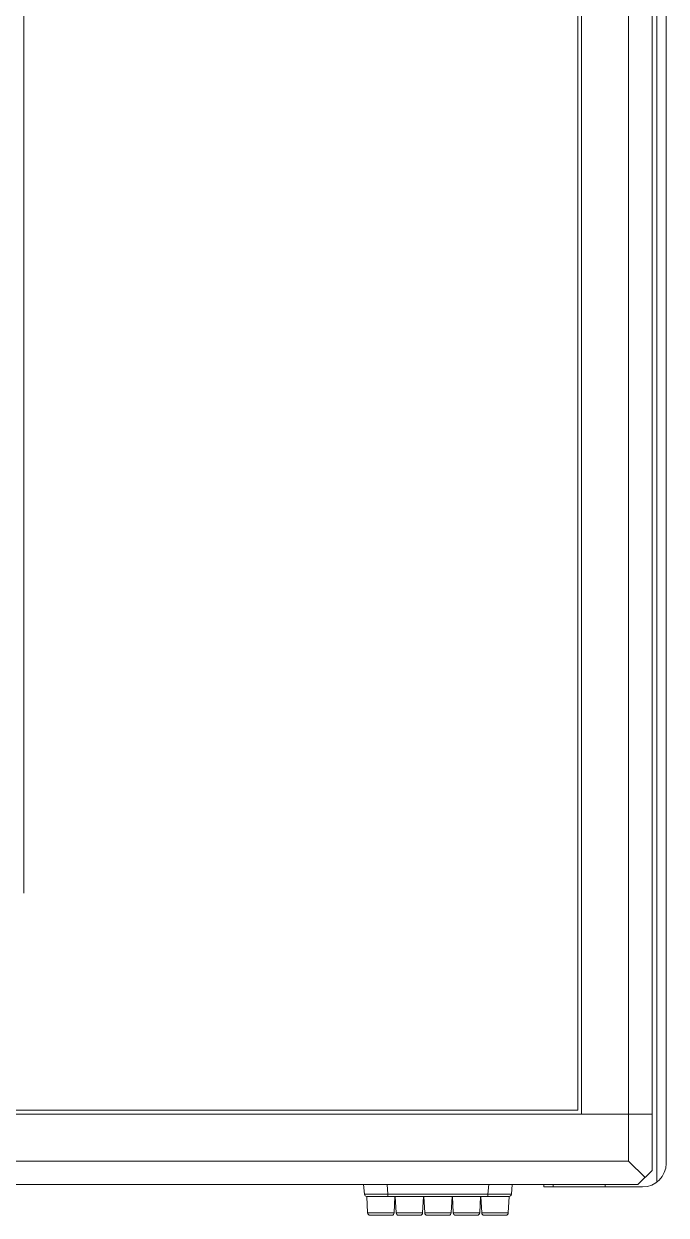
# Model space of a CAD drawing. Header units: millimetres. Extents: x 0 to 9253, y 0 to 2730.
# Drawn here: x 2907.2 to 3043.7, y 1055.9 to 1309.2 of the extents above; entities that cross this region are included whole.
import ezdxf

# ---------------------------------------------------------------- set-up
doc = ezdxf.new("R2010")
doc.units = ezdxf.units.MM
doc.layers.get('0').update_dxf_attribs({"lineweight": 13})

msp = doc.modelspace()

# ---------------------------------------------------------------- linework, layer by layer
for p, q in [((3041.72, 1062.88), (3041.72, 1575.88)), ((3043.72, 1066.88), (3043.72, 1571.88)), ((3025.72, 1561.38), (3025.72, 1077.38)), ((3035.72, 1067.38), (3035.72, 1561.38)), ((3040.72, 1065.38), (3040.72, 1561.38)), ((3024.92, 1560.59), (3024.92, 1078.18)), ((2907.22, 1124.39), (2907.22, 1512.39)), ((2575.72, 1077.38), (3040.72, 1077.38)), ((3024.92, 1078.18), (2591.52, 1078.18)), ((2580.72, 1067.38), (3035.72, 1067.38)), ((3039.22, 1063.88), (3035.72, 1067.38)), ((3040.72, 1065.38), (3037.72, 1062.38)), ((3037.72, 1062.38), (2578.72, 1062.38)), ((2979.43, 1062.38), (2979.61, 1060.34)), ((2984.59, 1060.34), (2984.42, 1062.38)), ((3006.02, 1062.38), (3005.84, 1060.34)), ((3010.82, 1060.34), (3011, 1062.38)), ((3017.72, 1062.38), (3017.72, 1061.88)), ((3017.72, 1061.88), (3030.72, 1061.88)), ((3019.72, 1062.38), (3019.72, 1061.88)), ((3030.72, 1062.38), (3030.72, 1061.88)), ((3030.72, 1062.38), (3030.72, 1061.88)), ((3030.72, 1061.88), (3038.72, 1061.88)), ((2980.28, 1056.35), (2980.09, 1059.88)), ((2980.11, 1059.88), (3010.32, 1059.88)), ((2984.59, 1060.34), (3005.84, 1060.34)), ((2984.59, 1060.34), (2984.59, 1059.88)), ((2985.91, 1056.35), (2986.09, 1059.88)), ((2986.34, 1056.35), (2986.15, 1059.88)), ((2991.97, 1056.35), (2992.15, 1059.88)), ((2992.4, 1056.35), (2992.22, 1059.88)), ((2998.03, 1056.35), (2998.22, 1059.88)), ((2998.46, 1056.35), (2998.28, 1059.88)), ((3004.09, 1056.35), (3004.28, 1059.88)), ((3004.53, 1056.35), (3004.34, 1059.88)), ((3005.84, 1059.88), (3005.84, 1060.34)), ((3010.16, 1056.35), (3010.34, 1059.88)), ((2980.28, 1056.35), (2985.91, 1056.35)), ((2980.78, 1055.88), (2985.41, 1055.88)), ((2986.34, 1056.35), (2991.97, 1056.35)), ((2986.84, 1055.88), (2991.47, 1055.88)), ((2992.4, 1056.35), (2998.03, 1056.35)), ((2992.9, 1055.88), (2997.53, 1055.88)), ((2998.46, 1056.35), (3004.09, 1056.35)), ((2998.96, 1055.88), (3003.59, 1055.88)), ((3004.53, 1056.35), (3010.16, 1056.35)), ((3005.02, 1055.88), (3009.66, 1055.88))]:
    msp.add_line(p, q)
for centre, radius, start, end in [((3038.72, 1066.88), 5, 270, 360), ((2980.11, 1060.38), 0.5, 185.0011, 270), ((3010.32, 1060.38), 0.5, 270, 354.9989), ((2980.78, 1056.38), 0.5, 183, 270), ((2985.41, 1056.38), 0.5, 270, 357), ((2986.84, 1056.38), 0.5, 183, 270), ((2991.47, 1056.38), 0.5, 270, 357), ((2992.9, 1056.38), 0.5, 183, 270), ((2997.53, 1056.38), 0.5, 270, 357), ((2998.96, 1056.38), 0.5, 183, 270), ((3003.59, 1056.38), 0.5, 270, 357), ((3005.02, 1056.38), 0.5, 183, 270), ((3009.66, 1056.38), 0.5, 270, 357)]:
    msp.add_arc(centre, radius, start, end)
for points, knots in [([(2979.61, 1060.34), (2979.61, 1060.34), (2979.62, 1060.34), (2979.62, 1060.33), (2979.63, 1060.33), (2979.64, 1060.33), (2979.65, 1060.33), (2979.68, 1060.33), (2979.71, 1060.33), (2979.77, 1060.33), (2979.83, 1060.33), (2979.91, 1060.33), (2980, 1060.32), (2980.1, 1060.32), (2980.25, 1060.32), (2980.47, 1060.32), (2980.76, 1060.32), (2981.08, 1060.32), (2981.44, 1060.32), (2981.84, 1060.32), (2982.25, 1060.32), (2982.85, 1060.32), (2983.64, 1060.33), (2984.27, 1060.33), (2984.59, 1060.34)], [0, 0, 0, 0, 0.000381, 0.001321, 0.002849, 0.004969, 0.007682, 0.010988, 0.019376, 0.030122, 0.043196, 0.058569, 0.076206, 0.096072, 0.118117, 0.168522, 0.226955, 0.292843, 0.365561, 0.444396, 0.528594, 0.61732, 0.804926, 1, 1, 1, 1]), ([(3010.82, 1060.34), (3010.82, 1060.34), (3010.82, 1060.34), (3010.81, 1060.33), (3010.8, 1060.33), (3010.79, 1060.33), (3010.78, 1060.33), (3010.76, 1060.33), (3010.72, 1060.33), (3010.67, 1060.33), (3010.6, 1060.33), (3010.52, 1060.33), (3010.44, 1060.32), (3010.34, 1060.32), (3010.18, 1060.32), (3009.97, 1060.32), (3009.68, 1060.32), (3009.35, 1060.32), (3008.99, 1060.32), (3008.6, 1060.32), (3008.18, 1060.32), (3007.58, 1060.32), (3006.8, 1060.33), (3006.16, 1060.33), (3005.84, 1060.34)], [0, 0, 0, 0, 0.000381, 0.001321, 0.002849, 0.004969, 0.007683, 0.010989, 0.019377, 0.030122, 0.043197, 0.058569, 0.076207, 0.096073, 0.118118, 0.168522, 0.226956, 0.292843, 0.365561, 0.444396, 0.528593, 0.617319, 0.804925, 1, 1, 1, 1])]:
    msp.add_open_spline(points, degree=3, knots=knots)

doc.saveas('drawing.dxf')
